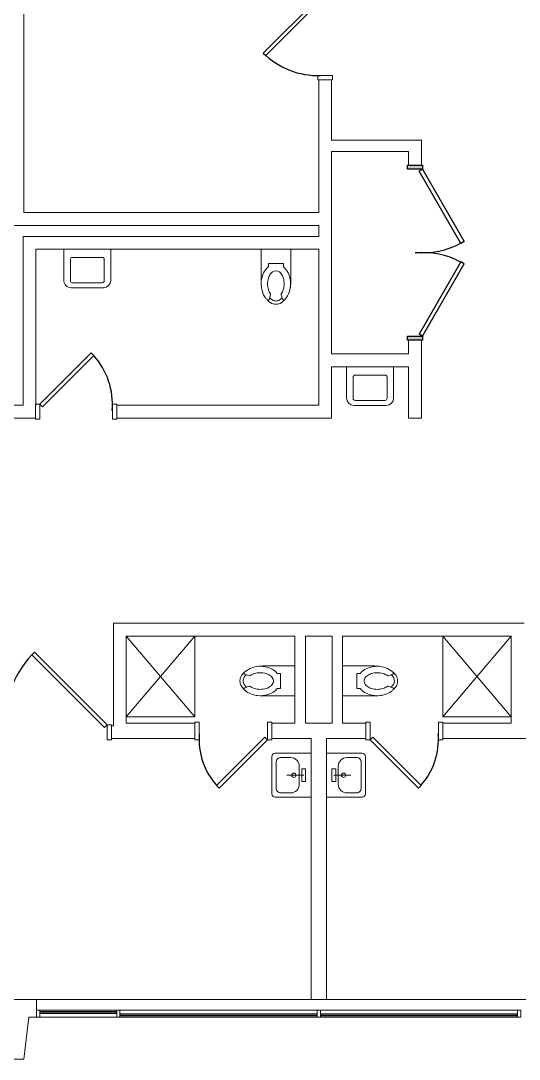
# Model space of a CAD drawing. Header units: inches. Extents: x -3174 to 3292, y 161 to 3697.
# Drawn here: x 1782.3 to 2015.4, y 2770 to 3255.9 of the extents above; entities that cross this region are included whole.
import ezdxf

# ---------------------------------------------------------------- set-up
doc = ezdxf.new("R2010")
doc.units = ezdxf.units.IN
doc.header["$LTSCALE"] = 96
doc.header["$MEASUREMENT"] = 0
for name, color, linetype, lineweight in [('A-DETL-GENF', 3, 'CONTINUOUS', 18), ('A-GLAZ-CWMG', 3, 'CONTINUOUS', 18), ('I-WALL', 2, 'CONTINUOUS', 18), ('P-SANR-FIXT', 6, 'CONTINUOUS', 18)]:
    doc.layers.add(name, color=color, linetype=linetype, lineweight=lineweight)
doc.layers.add('A-DOOR', color=2, linetype='CONTINUOUS')
doc.layers.add('A-GLAZ', color=2, linetype='CONTINUOUS')

# ---------------------------------------------------------------- blocks, each defined once
blk = doc.blocks.new('generic door-single - 48_ x 84_-1536792-258679-fp05')
at = {"layer": 'A-DETL-GENF', "color": 253}
for p, q in [((-29.25, -6.06), (-29.25, 0.94)), ((-29.25, 0.94), (-27.25, 0.94)), ((-27.25, 0.94), (-27.25, -6.06)), ((20.75, -6.06), (20.75, 0.94)), ((20.75, 0.94), (22.75, 0.94)), ((22.75, 0.94), (22.75, -6.06)), ((-27.25, -6.06), (-29.25, -6.06)), ((22.75, -6.06), (20.75, -6.06))]:
    blk.add_line(p, q, dxfattribs=at)
at = {"layer": 'A-DOOR', "color": 253}
for p, q in [((-13.19, 34.88), (-14.43, 33.64)), ((20.75, 0.94), (-13.19, 34.88)), ((-14.43, 33.64), (19.51, -0.3)), ((20.75, 0.94), (19.51, -0.3))]:
    blk.add_line(p, q, dxfattribs=at)
blk.add_arc((20.75, 0.94), 48.05, 137.0874, 185, dxfattribs=at)
blk = doc.blocks.new('generic door-single - 32_ x 84_-1549300-258679-fp05')
at = {"layer": 'A-DETL-GENF', "color": 253}
for p, q in [((-19.25, 6.69), (-21.25, 6.69)), ((-21.25, 6.69), (-21.25, -1.56)), ((-19.25, -1.56), (-19.25, 6.69)), ((14.75, 6.69), (12.75, 6.69)), ((12.75, 6.69), (12.75, -1.56)), ((14.75, -1.56), (14.75, 6.69)), ((-21.25, -1.56), (-19.25, -1.56)), ((12.75, -1.56), (14.75, -1.56))]:
    blk.add_line(p, q, dxfattribs=at)
at = {"layer": 'A-DOOR', "color": 253}
for p, q in [((-11.11, -22.95), (11.51, -0.33)), ((12.75, -1.56), (-9.88, -24.19)), ((12.75, -1.56), (11.51, -0.33)), ((-9.88, -24.19), (-11.11, -22.95))]:
    blk.add_line(p, q, dxfattribs=at)
blk.add_arc((12.75, -1.56), 31.98, 175, 221.8636, dxfattribs=at)
blk = doc.blocks.new('Eg_toilet_2D - Eg_toilet_2D-3266673-258679-fp05')
at = {"layer": 'P-SANR-FIXT', "color": 253}
for p, q in [((16.5, 7), (0, 7)), ((8.26, 3.55), (6.71, 3.55)), ((6.71, 3.55), (6.71, -3.45)), ((21.3, 2.52), (23.5, 3.25)), ((6.71, -3.45), (8.26, -3.45)), ((23.53, -3.16), (21.3, -2.42)), ((0, -7), (14.87, -7))]:
    blk.add_line(p, q, dxfattribs=at)
for centre, radius, start, end in [((14.11, -1.04), 7.43, 126.6723, 141.8648), ((15.38, -2.75), 9.56, 107.1414, 126.6723), ((16.21, -5.44), 12.38, 83.4141, 107.1414), ((16.21, -5.44), 12.38, 72.8584, 83.4141), ((17.04, -2.75), 9.56, 53.3154, 72.8584), ((18.32, -1.04), 7.43, 43.4258, 53.3119), ((12.84, 0.05), 2.76, 143.419, 216.581), ((14.11, -1.04), 4.43, 126.6724, 141.8648), ((15.38, -2.75), 6.56, 107.1414, 126.6724), ((16.21, -5.44), 9.38, 90, 107.1414), ((16.21, -5.44), 9.38, 72.8586, 90), ((17.04, -2.75), 6.56, 54.4829, 72.8586), ((21.14, 3), 0.5, 234.4829, 288.2438), ((18.14, -1.93), 6.68, 32.7617, 47.2435), ((23.35, 3.73), 0.5, 288.2438, 43.4259), ((18.14, -1.93), 8.18, 32.7615, 46.6903), ((21.13, 0), 3.12, 360, 32.7617), ((21.13, 0), 3.12, 327.2384, 0), ((21.13, 0), 4.62, 360, 32.7615), ((21.13, 0), 4.62, 327.2383, 0), ((14.11, 1.14), 7.43, 218.1352, 233.3278), ((15.38, 2.85), 9.56, 233.3278, 252.8585), ((14.11, 1.14), 4.43, 218.1352, 233.3276), ((15.38, 2.85), 6.56, 233.3276, 252.8586), ((16.21, 5.54), 9.38, 252.8586, 270), ((16.21, 5.54), 9.38, 270, 287.1414), ((17.04, 2.85), 6.56, 287.1414, 305.5171), ((21.14, -2.9), 0.5, 71.7562, 125.5171), ((18.14, 1.93), 8.18, 302.7683, 327.2383), ((18.14, 1.93), 6.68, 313.6858, 327.2384), ((23.37, -3.63), 0.5, 314.3279, 71.7562), ((16.21, 5.54), 12.38, 252.8585, 278.2651), ((14.87, 9.84), 16.84, 270, 284.9288), ((16.17, 4.99), 11.82, 284.9288, 302.7683)]:
    blk.add_arc(centre, radius, start, end, dxfattribs=at)
blk = doc.blocks.new('Eg_shower_2D - Eg_shower_2D-1226398-258679-fp05')
at = {"layer": 'P-SANR-FIXT', "color": 253}
for p, q in [((-16, 20.32), (16, -17.49)), ((16, 20.32), (-16, -17.49)), ((16, -17.49), (16, 20.32)), ((-16, -17.49), (16, -17.49))]:
    blk.add_line(p, q, dxfattribs=at)
blk = doc.blocks.new('Eg_toilet_2D - Eg_toilet_2D-690829-258679-fp05')
at = {"layer": 'P-SANR-FIXT', "color": 253}
for p, q in [((0, 7), (14.87, 7)), ((6.71, 3.45), (8.26, 3.45)), ((6.71, -3.55), (6.71, 3.45)), ((23.53, 3.16), (21.3, 2.42)), ((8.26, -3.55), (6.71, -3.55)), ((21.3, -2.52), (23.5, -3.25)), ((16.5, -7), (0, -7))]:
    blk.add_line(p, q, dxfattribs=at)
for centre, radius, start, end in [((15.38, -2.85), 9.56, 107.1415, 126.6722), ((16.21, -5.54), 12.38, 81.7349, 107.1415), ((14.87, -9.84), 16.84, 75.0712, 90), ((16.17, -4.99), 11.82, 57.2317, 75.0712), ((18.14, -1.93), 8.18, 32.7617, 57.2317), ((14.11, -1.14), 7.43, 126.6722, 141.8648), ((12.84, -0.05), 2.76, 143.419, 216.581), ((14.11, -1.14), 4.43, 126.6724, 141.8648), ((15.38, -2.85), 6.56, 107.1414, 126.6724), ((16.21, -5.54), 9.38, 90, 107.1414), ((16.21, -5.54), 9.38, 72.8586, 90), ((17.04, -2.85), 6.56, 54.4829, 72.8586), ((21.14, 2.9), 0.5, 234.4829, 288.2438), ((18.14, -1.93), 6.68, 32.7616, 46.3142), ((23.37, 3.63), 0.5, 288.2438, 45.6721), ((21.13, 0), 3.12, 360, 32.7616), ((21.13, 0), 4.62, 360, 32.7617), ((21.13, 0), 4.62, 327.2385, 0), ((14.11, 1.04), 7.43, 218.1352, 233.3277), ((14.11, 1.04), 4.43, 218.1352, 233.3276), ((15.38, 2.75), 6.56, 233.3276, 252.8586), ((16.21, 5.44), 9.38, 252.8586, 270), ((16.21, 5.44), 9.38, 270, 287.1414), ((17.04, 2.75), 6.56, 287.1414, 305.5171), ((21.14, -3), 0.5, 71.7562, 125.5171), ((18.14, 1.93), 6.68, 312.7565, 327.2383), ((18.32, 1.04), 7.43, 306.6881, 316.5742), ((23.35, -3.73), 0.5, 316.5741, 71.7562), ((21.13, 0), 3.12, 327.2383, 0), ((18.14, 1.93), 8.18, 313.3097, 327.2385), ((15.38, 2.75), 9.56, 233.3277, 252.8586), ((16.21, 5.44), 12.38, 252.8586, 276.5859), ((16.21, 5.44), 12.38, 276.5859, 287.1416), ((17.04, 2.75), 9.56, 287.1416, 306.6846)]:
    blk.add_arc(centre, radius, start, end, dxfattribs=at)
blk = doc.blocks.new('Eg_shower_2D - Eg_shower_2D-1226428-258679-fp05')
at = {"layer": 'P-SANR-FIXT', "color": 253}
for p, q in [((-16, -20.32), (16, 17.49)), ((16, -20.32), (-16, 17.49)), ((-16, 17.49), (16, 17.49)), ((16, 17.49), (16, -20.32))]:
    blk.add_line(p, q, dxfattribs=at)
blk = doc.blocks.new('generic door-single - 32_ x 84_-1548980-258679-fp05')
at = {"layer": 'A-DETL-GENF', "color": 253}
for p, q in [((-21.25, -6.69), (-21.25, 1.56)), ((-21.25, 1.56), (-19.25, 1.56)), ((-19.25, 1.56), (-19.25, -6.69)), ((12.75, -6.69), (12.75, 1.56)), ((12.75, 1.56), (14.75, 1.56)), ((14.75, 1.56), (14.75, -6.69)), ((-19.25, -6.69), (-21.25, -6.69)), ((14.75, -6.69), (12.75, -6.69))]:
    blk.add_line(p, q, dxfattribs=at)
at = {"layer": 'A-DOOR', "color": 253}
for p, q in [((-9.88, 24.19), (-11.11, 22.95)), ((-11.11, 22.95), (11.51, 0.33)), ((12.75, 1.56), (-9.88, 24.19)), ((12.75, 1.56), (11.51, 0.33))]:
    blk.add_line(p, q, dxfattribs=at)
blk.add_arc((12.75, 1.56), 31.98, 138.1364, 185, dxfattribs=at)
blk = doc.blocks.new('generic door-single - 34_ x 84_-1549317-258679-fp05')
at = {"layer": 'A-DETL-GENF', "color": 253}
for p, q in [((-20.25, 6.06), (-22.25, 6.06)), ((-22.25, 6.06), (-22.25, -0.94)), ((-20.25, -0.94), (-20.25, 6.06)), ((15.75, 6.06), (13.75, 6.06)), ((13.75, 6.06), (13.75, -0.94)), ((15.75, -0.94), (15.75, 6.06)), ((-22.25, -0.94), (-20.25, -0.94)), ((13.75, -0.94), (15.75, -0.94))]:
    blk.add_line(p, q, dxfattribs=at)
at = {"layer": 'A-DOOR', "color": 253}
for p, q in [((-11.53, -23.74), (12.51, 0.3)), ((13.75, -0.94), (12.51, 0.3)), ((13.75, -0.94), (-10.29, -24.98)), ((-10.29, -24.98), (-11.53, -23.74))]:
    blk.add_line(p, q, dxfattribs=at)
blk.add_arc((13.75, -0.94), 33.99, 175, 222.049, dxfattribs=at)
blk = doc.blocks.new('generic door-double - 78_ x 84_-3743300-258679-fp05')
at = {"layer": 'A-DOOR'}
for points in [[(-42.25, -6.06), (-42.25, 0.94), (-44.25, 0.94), (-44.25, -6.06)], [(37.75, -6.06), (37.75, 0.94), (35.75, 0.94), (35.75, -6.06)]]:
    blk.add_hatch(color=253, dxfattribs=at).paths.add_polyline_path(points, flags=0)
at = {"layer": 'A-DETL-GENF', "color": 253}
for p, q in [((-42.25, 0.94), (-44.25, 0.94)), ((-44.25, 0.94), (-44.25, -6.06)), ((-42.25, -6.06), (-42.25, 0.94)), ((37.75, 0.94), (35.75, 0.94)), ((35.75, 0.94), (35.75, -6.06)), ((37.75, -6.06), (37.75, 0.94)), ((-44.25, -6.06), (-42.25, -6.06)), ((35.75, -6.06), (37.75, -6.06))]:
    blk.add_line(p, q, dxfattribs=at)
at = {"layer": 'A-DOOR', "color": 253}
for p, q in [((-42.25, 0.94), (-8.48, 20.44)), ((-8.48, 20.44), (-7.6, 18.92)), ((1.98, 20.44), (1.1, 18.92)), ((35.75, 0.94), (1.98, 20.44)), ((-7.6, 18.92), (-41.38, -0.58)), ((1.1, 18.92), (34.87, -0.58)), ((-44.25, -6.06), (-44.25, 0.94)), ((-44.25, 0.94), (-42.25, 0.94)), ((-42.25, 0.94), (-42.25, -6.06)), ((-42.25, 0.94), (-41.38, -0.58)), ((35.75, 0.94), (34.87, -0.58)), ((35.75, -6.06), (35.75, 0.94)), ((35.75, 0.94), (37.75, 0.94)), ((37.75, 0.94), (37.75, -6.06)), ((-42.25, -6.06), (-44.25, -6.06)), ((37.75, -6.06), (35.75, -6.06))]:
    blk.add_line(p, q, dxfattribs=at)
for centre, start, end in [((-42.25, 0.94), 355, 27.4289), ((35.75, 0.94), 152.5711, 185)]:
    blk.add_arc(centre, 39.01, start, end, dxfattribs=at)
blk = doc.blocks.new('Eg_sink_2D - small-746727-258679-fp05')
at = {"layer": 'P-SANR-FIXT', "color": 253}
for p, q in [((11, 0), (-11, 0)), ((-11, -14.54), (-11, 0)), ((11, 0), (11, -14.54)), ((-7.92, -4.76), (-7.92, -14.74)), ((6.99, -3.83), (-6.99, -3.83)), ((7.92, -4.76), (7.92, -14.74)), ((7.54, -18), (-7.54, -18)), ((6.99, -15.67), (-6.99, -15.67))]:
    blk.add_line(p, q, dxfattribs=at)
for centre, radius, start, end in [((-6.99, -4.76), 0.932, 90, 180), ((6.99, -4.76), 0.932, 360, 90), ((-7.54, -14.54), 3.46, 180, 270), ((7.54, -14.54), 3.46, 270, 0), ((-6.99, -14.74), 0.932, 180, 270), ((6.99, -14.74), 0.932, 270, 0)]:
    blk.add_arc(centre, radius, start, end, dxfattribs=at)
blk = doc.blocks.new('generic door-single - 36_ x 84_-905272-258679-fp05')
at = {"layer": 'A-DETL-GENF', "color": 253}
for p, q in [((-23.25, -6.06), (-23.25, 0.94)), ((-23.25, 0.94), (-21.25, 0.94)), ((-21.25, 0.94), (-21.25, -6.06)), ((14.75, -6.06), (14.75, 0.94)), ((14.75, 0.94), (16.75, 0.94)), ((16.75, 0.94), (16.75, -6.06)), ((-21.25, -6.06), (-23.25, -6.06)), ((16.75, -6.06), (14.75, -6.06))]:
    blk.add_line(p, q, dxfattribs=at)
at = {"layer": 'A-DOOR', "color": 253}
for p, q in [((-10.71, 26.39), (-11.94, 25.16)), ((-11.94, 25.16), (13.51, -0.3)), ((14.75, 0.94), (-10.71, 26.39)), ((14.75, 0.94), (13.51, -0.3))]:
    blk.add_line(p, q, dxfattribs=at)
blk.add_arc((14.75, 0.94), 36, 137.7863, 185, dxfattribs=at)
blk = doc.blocks.new('Eg_sink_2D - small-829902-258679-fp05')
at = {"layer": 'P-SANR-FIXT', "color": 253}
for p, q in [((-7.92, 4.76), (-7.92, 14.74)), ((7.54, 18), (-7.54, 18)), ((6.99, 15.67), (-6.99, 15.67)), ((7.92, 4.76), (7.92, 14.74)), ((-11, 14.54), (-11, 0)), ((11, 0), (11, 14.54)), ((6.99, 3.83), (-6.99, 3.83))]:
    blk.add_line(p, q, dxfattribs=at)
for centre, radius, start, end in [((-7.54, 14.54), 3.46, 90, 180), ((-6.99, 14.74), 0.932, 90, 180), ((6.99, 14.74), 0.932, 360, 90), ((7.54, 14.54), 3.46, 360, 90), ((-6.99, 4.76), 0.932, 180, 270), ((6.99, 4.76), 0.932, 270, 0)]:
    blk.add_arc(centre, radius, start, end, dxfattribs=at)
blk = doc.blocks.new('plumb-sink-wall hung - ADA - Standard depth-387426-258679-fp05')
at = {"layer": 'P-SANR-FIXT', "color": 253}
for p, q in [((-10.25, 12.75), (-10.25, -4)), ((-10.25, 12.75), (-10.25, 11.75)), ((-3, 8.43), (-3, 10.24)), ((-3, 10.24), (3, 10.24)), ((3, 10.24), (3, 8.43)), ((10.25, -4), (10.25, 12.75)), ((10.25, 11.75), (10.25, 12.75)), ((-4.25, 7.25), (4.25, 7.25)), ((3, 8.43), (-3, 8.43)), ((0, 9.37), (0, 1.37)), ((-8.25, 3.25), (-8.25, -1.5)), ((8.25, 3.25), (8.25, -1.69)), ((-6.25, -3.5), (6.44, -3.5)), ((-8.75, -5.5), (8.75, -5.5))]:
    blk.add_line(p, q, dxfattribs=at)
blk.add_circle((0, 4.75), 1, dxfattribs=at)
for centre, radius, start, end in [((-4.25, 3.25), 4, 90, 180), ((4.25, 3.25), 4, 360, 90), ((-8.75, -4), 1.5, 180, 270), ((-6.25, -1.5), 2, 180, 270), ((6.25, -1.5), 2, 270, 360), ((8.75, -4), 1.5, 270, 360)]:
    blk.add_arc(centre, radius, start, end, dxfattribs=at)
blk = doc.blocks.new('plumb-sink-wall hung - ADA - Standard depth-1244821-258679-fp05')
at = {"layer": 'P-SANR-FIXT', "color": 253}
for p, q in [((-8.75, 5.5), (8.75, 5.5)), ((-10.25, -12.75), (-10.25, 4)), ((-8.25, -3.25), (-8.25, 1.5)), ((-6.25, 3.5), (6.44, 3.5)), ((8.25, -3.25), (8.25, 1.69)), ((10.25, 4), (10.25, -12.75)), ((0, -9.37), (0, -1.37)), ((-4.25, -7.25), (4.25, -7.25)), ((3, -8.43), (-3, -8.43)), ((-3, -8.43), (-3, -10.24)), ((3, -10.24), (3, -8.43)), ((-10.25, -12.75), (-10.25, -11.75)), ((-3, -10.24), (3, -10.24)), ((10.25, -11.75), (10.25, -12.75))]:
    blk.add_line(p, q, dxfattribs=at)
blk.add_circle((0, -4.75), 1, dxfattribs=at)
for centre, radius, start, end in [((-8.75, 4), 1.5, 90, 180), ((8.75, 4), 1.5, 0, 90), ((-6.25, 1.5), 2, 90, 180), ((6.25, 1.5), 2, 0, 90), ((-4.25, -3.25), 4, 180, 270), ((4.25, -3.25), 4, 270, 0)]:
    blk.add_arc(centre, radius, start, end, dxfattribs=at)
blk = doc.blocks.new('System Panel - Summit_Glazed 3-2068433-258679-fp05')
at = {"layer": 'A-GLAZ', "color": 253}
for p, q in [((18, 0.8125), (-18, 0.8125)), ((-18, 0.8125), (-18, 0.1875)), ((-18, 0.1875), (18, 0.1875)), ((18, 0.1875), (18, 0.8125))]:
    blk.add_line(p, q, dxfattribs=at)
blk = doc.blocks.new('System Panel - Summit_Glazed 1-2068434-258679-fp05')
at = {"layer": 'A-GLAZ', "color": 253}
for p, q in [((46.125, -0.1875), (-46.125, -0.1875)), ((-46.125, -0.1875), (-46.125, -0.8125)), ((-46.125, -0.8125), (46.125, -0.8125)), ((46.125, -0.8125), (46.125, -0.1875))]:
    blk.add_line(p, q, dxfattribs=at)
blk = doc.blocks.new('Rectangular Mullion - 1_5_ x 3 3_8_ rectangular-2067598-258679-fp05')
at = {"layer": 'A-GLAZ-CWMG', "color": 253}
for p, q in [((-0.75, 1.6875), (0.75, 1.6875)), ((-0.75, -1.6875), (-0.75, 1.6875)), ((0.75, 1.6875), (0.75, -1.6875)), ((0.75, -1.6875), (-0.75, -1.6875))]:
    blk.add_line(p, q, dxfattribs=at)
blk = doc.blocks.new('Rectangular Mullion - 1_5_ x 3 3_8_ rectangular-2068431-258679-fp05')
at = {"layer": 'A-GLAZ-CWMG', "color": 253}
for p, q in [((502.65, 746.07), (466.65, 746.07)), ((502.65, 742.7), (466.65, 742.7))]:
    blk.add_line(p, q, dxfattribs=at)
blk = doc.blocks.new('Rectangular Mullion - 1_5_ x 3 3_8_ rectangular-2068432-258679-fp05')
at = {"layer": 'A-GLAZ-CWMG', "color": 253}
for p, q in [((690.15, 746.07), (597.9, 746.07)), ((690.15, 742.7), (597.9, 742.7))]:
    blk.add_line(p, q, dxfattribs=at)
blk = doc.blocks.new('Rectangular Mullion - 1_5_ x 3 3_8_ rectangular-2067136-258679-fp05')
at = {"layer": 'A-GLAZ-CWMG', "color": 253}
for p, q in [((0, 1.6875), (-1.5, 1.6875)), ((-1.5, 1.6875), (-1.5, -1.6875)), ((0, -1.6875), (0, 1.6875)), ((-1.5, -1.6875), (0, -1.6875))]:
    blk.add_line(p, q, dxfattribs=at)

msp = doc.modelspace()

# ---------------------------------------------------------------- linework, layer by layer
at = {"layer": 'I-WALL', "color": 253}
for p, q in [((1783.62, 3166.12), (1783.62, 3273.74)), ((1921.62, 3228.24), (1921.62, 3166.12)), ((1927.62, 3228.24), (1921.62, 3228.24)), ((1927.62, 3199.99), (1927.62, 3228.24)), ((1969.62, 3199.99), (1927.62, 3199.99)), ((1969.62, 3188.37), (1969.62, 3199.99)), ((1927.62, 3099.99), (1927.62, 3194.74)), ((1927.62, 3194.74), (1963.62, 3194.74)), ((1963.62, 3194.74), (1963.62, 3188.37)), ((1921.62, 3166.12), (1783.62, 3166.12)), ((1777.62, 3160.12), (1921.62, 3160.12)), ((1921.62, 3160.12), (1921.62, 3154.99)), ((1921.62, 3154.99), (1783.37, 3154.99)), ((1783.37, 3154.99), (1783.37, 3075.99)), ((1789.37, 3148.99), (1921.62, 3148.99)), ((1789.37, 3075.99), (1789.37, 3148.99)), ((1921.62, 3148.99), (1921.62, 3075.99)), ((1963.62, 3106.37), (1963.62, 3099.99)), ((1969.62, 3069.99), (1969.62, 3106.37)), ((1963.62, 3099.99), (1927.62, 3099.99)), ((1927.62, 3069.99), (1927.62, 3093.99)), ((1927.62, 3093.99), (1963.62, 3093.99)), ((1963.62, 3093.99), (1963.62, 3069.99)), ((1783.37, 3075.99), (1751.37, 3075.99)), ((1789.12, 3069.99), (1789.12, 3075.99)), ((1789.12, 3075.99), (1789.37, 3075.99)), ((1921.62, 3075.99), (1827.12, 3075.99)), ((1827.12, 3075.99), (1827.12, 3069.99)), ((1664.12, 3069.99), (1789.12, 3069.99)), ((1827.12, 3069.99), (1927.62, 3069.99)), ((1963.62, 3069.99), (1969.62, 3069.99)), ((1825.62, 2973.99), (1825.62, 2925.99)), ((2017.62, 2973.99), (1825.62, 2973.99)), ((1831.62, 2927.24), (1831.62, 2967.99)), ((1831.62, 2967.99), (1910.49, 2967.99)), ((1910.49, 2967.99), (1910.49, 2927.24)), ((1915.37, 2967.99), (1927.87, 2967.99)), ((1915.37, 2927.24), (1915.37, 2967.99)), ((1927.87, 2967.99), (1927.87, 2927.24)), ((1932.74, 2967.99), (2011.62, 2967.99)), ((1932.74, 2927.24), (1932.74, 2967.99)), ((2011.62, 2967.99), (2011.62, 2927.24)), ((1825.62, 2925.99), (1824.62, 2925.99)), ((1824.62, 2925.99), (1824.62, 2919.99)), ((1863.62, 2927.24), (1831.62, 2927.24)), ((1863.62, 2919.99), (1863.62, 2927.24)), ((1910.49, 2927.24), (1899.62, 2927.24)), ((1899.62, 2927.24), (1899.62, 2919.99)), ((1927.87, 2927.24), (1915.37, 2927.24)), ((1943.62, 2927.24), (1932.74, 2927.24)), ((1943.62, 2919.99), (1943.62, 2927.24)), ((2011.62, 2927.24), (1979.62, 2927.24)), ((1979.62, 2927.24), (1979.62, 2919.99)), ((1824.62, 2919.99), (1863.62, 2919.99)), ((1899.62, 2919.99), (1917.99, 2919.99)), ((1917.99, 2919.99), (1917.99, 2797.99)), ((1925.24, 2797.99), (1925.24, 2919.99)), ((1925.24, 2919.99), (1943.62, 2919.99)), ((1979.62, 2919.99), (2018.62, 2919.99)), ((2069.49, 2797.99), (1773.74, 2797.99)), ((1789.62, 2789.62), (1789.62, 2797.99)), ((1783.62, 2769.99), (1786.07, 2789.62)), ((1786.07, 2789.62), (1789.62, 2789.62)), ((1759.62, 2769.99), (1783.62, 2769.99))]:
    msp.add_line(p, q, dxfattribs=at)

# ---------------------------------------------------------------- block references
at = {"layer": 'A-DOOR', "color": 253}
for name, p, rotation in [('generic door-single - 36_ x 84_-905272-258679-fp05', (1922.05, 3251.49), 89.99999999999991), ('generic door-double - 78_ x 84_-3743300-258679-fp05', (1969.18, 3144.12), 270), ('generic door-single - 34_ x 84_-1549317-258679-fp05', (1804.87, 3075.55), 180), ('generic door-single - 32_ x 84_-1548980-258679-fp05', (1958.37, 2921.05), 180)]:
    msp.add_blockref(name, p, dxfattribs=dict(at, rotation=rotation))
for name, p in [('generic door-single - 48_ x 84_-1536792-258679-fp05', (1801.87, 2925.55)), ('generic door-single - 32_ x 84_-1549300-258679-fp05', (1884.87, 2921.05))]:
    msp.add_blockref(name, p, dxfattribs=at)
at = {"layer": 'A-GLAZ', "color": 253}
for name, p in [('System Panel - Summit_Glazed 3-2068433-258679-fp05', (1809.12, 2791.3)), ('System Panel - Summit_Glazed 1-2068434-258679-fp05', (1874.74, 2791.3)), ('System Panel - Summit_Glazed 1-2068434-258679-fp05', (1968.49, 2791.3))]:
    msp.add_blockref(name, p, dxfattribs=at)
at = {"layer": 'A-GLAZ-CWMG', "color": 253, "rotation": 180}
msp.add_blockref('Rectangular Mullion - 1_5_ x 3 3_8_ rectangular-2067136-258679-fp05', (1789.62, 2791.3), dxfattribs=at)
at = {"layer": 'A-GLAZ-CWMG', "color": 253}
for name, p in [('Rectangular Mullion - 1_5_ x 3 3_8_ rectangular-2068431-258679-fp05', (1324.46, 2046.92)), ('Rectangular Mullion - 1_5_ x 3 3_8_ rectangular-2068432-258679-fp05', (1230.71, 2046.92)), ('Rectangular Mullion - 1_5_ x 3 3_8_ rectangular-2068432-258679-fp05', (1324.46, 2046.92))]:
    msp.add_blockref(name, p, dxfattribs=at)
at = {"layer": 'A-GLAZ-CWMG', "color": 253, "extrusion": (0, 0, -1), "rotation": 180}
for p in [(-1827.87, 2791.3), (-1921.62, 2791.3), (-2015.37, 2791.3)]:
    msp.add_blockref('Rectangular Mullion - 1_5_ x 3 3_8_ rectangular-2067598-258679-fp05', p, dxfattribs=at)
at = {"layer": 'P-SANR-FIXT', "color": 253}
for name, p, rotation in [('Eg_sink_2D - small-829902-258679-fp05', (1813.37, 3148.99), 180), ('Eg_toilet_2D - Eg_toilet_2D-690829-258679-fp05', (1901.62, 3148.99), 269.9999999999992), ('Eg_shower_2D - Eg_shower_2D-1226428-258679-fp05', (1995.62, 2947.67), 180), ('Eg_toilet_2D - Eg_toilet_2D-3266673-258679-fp05', (1910.49, 2946.99), 180), ('plumb-sink-wall hung - ADA - Standard depth-387426-258679-fp05', (1905.24, 2902.87), 269.9999999999995), ('plumb-sink-wall hung - ADA - Standard depth-1244821-258679-fp05', (1937.99, 2902.87), 270.0000000000004)]:
    msp.add_blockref(name, p, dxfattribs=dict(at, rotation=rotation))
for name, p in [('Eg_sink_2D - small-746727-258679-fp05', (1945.62, 3093.91)), ('Eg_shower_2D - Eg_shower_2D-1226398-258679-fp05', (1847.62, 2947.67)), ('Eg_toilet_2D - Eg_toilet_2D-690829-258679-fp05', (1932.74, 2946.99))]:
    msp.add_blockref(name, p, dxfattribs=at)

doc.saveas('drawing.dxf')
